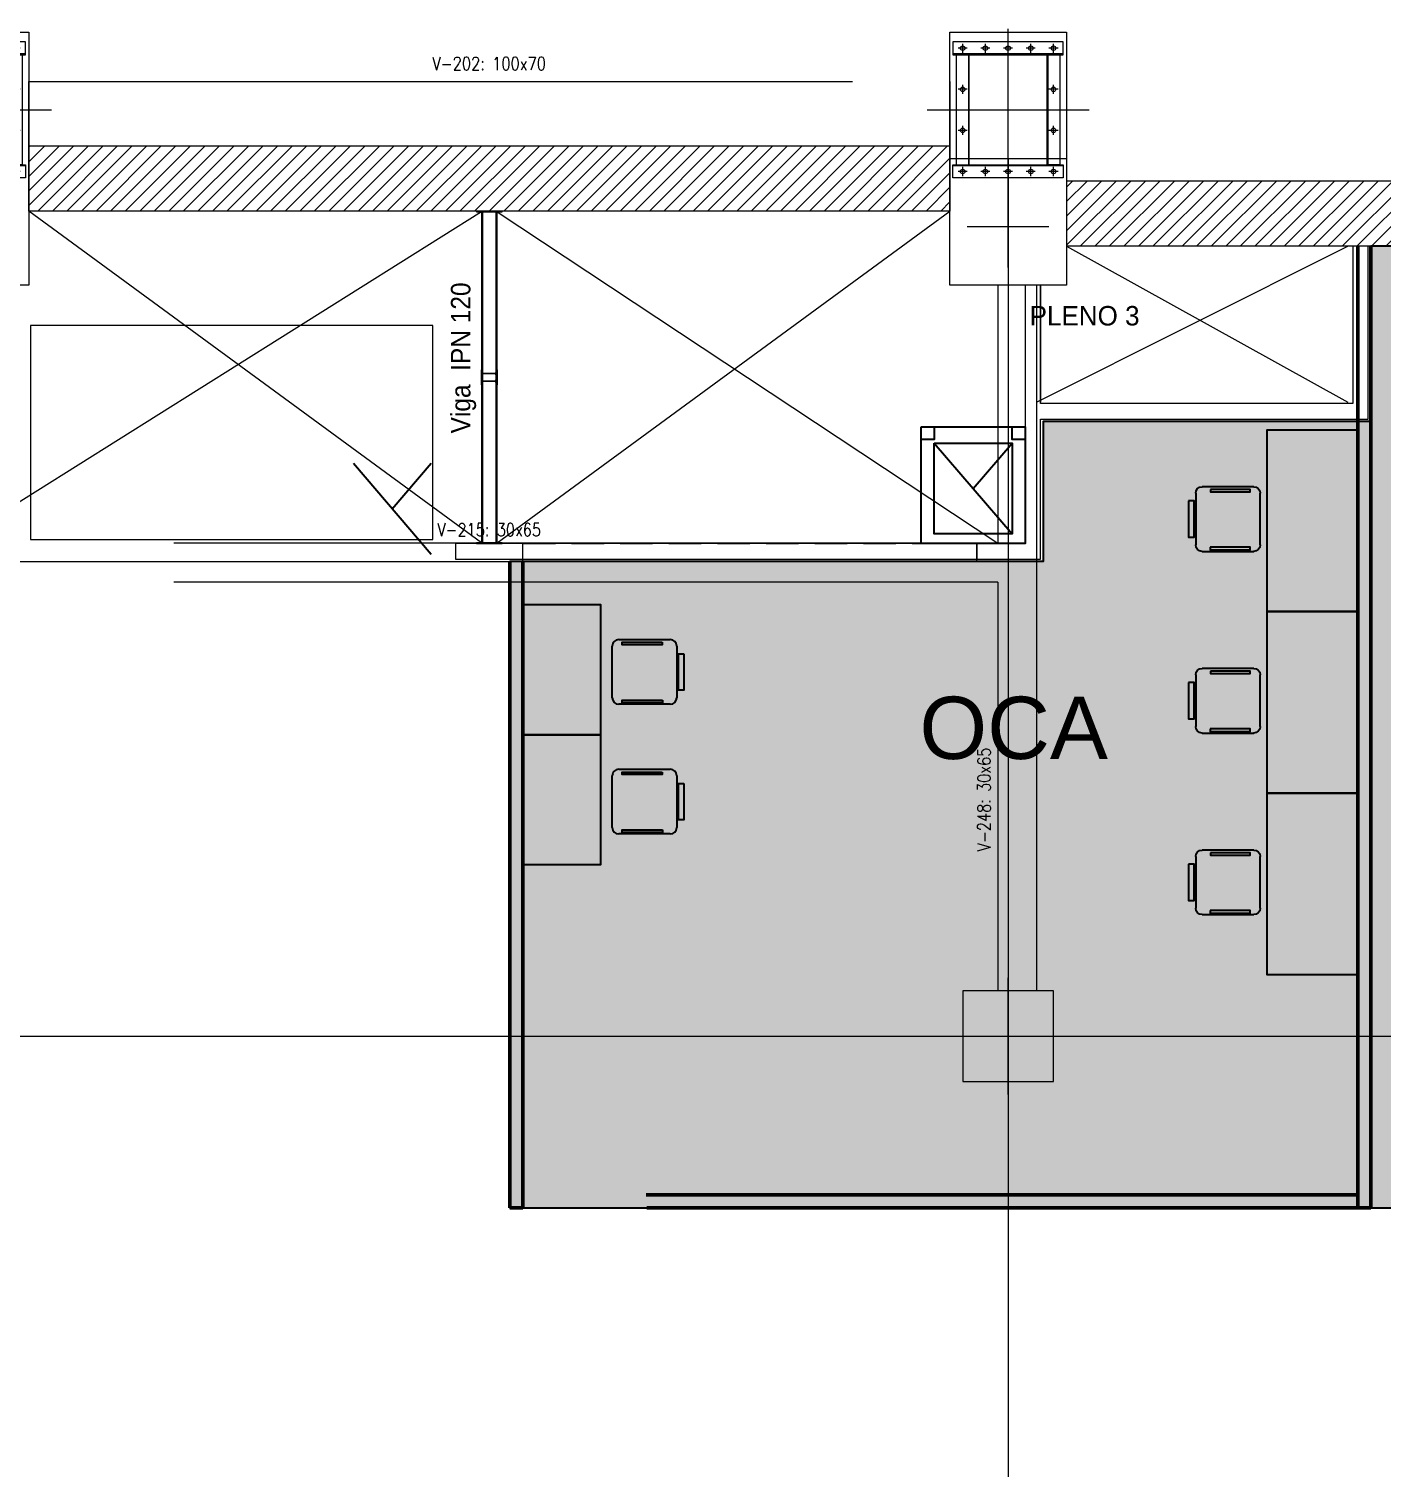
# Model space of a CAD drawing. Header units: millimetres. Extents: x 14 to 290, y 66 to 213.
# Drawn here: x 51.5 to 61.94, y 84.6 to 95.7 of the extents above; entities that cross this region are included whole.
import ezdxf
from ezdxf.enums import TextEntityAlignment as Align

# ---------------------------------------------------------------- set-up
doc = ezdxf.new("R2010")
doc.units = ezdxf.units.MM
for name, pattern in [('CENTER2', [28.575, 19.05, -3.175, 3.175, -3.175]), ('HIDDEN', [9.525, 6.35, -3.175]), ('OCASA_TODAS_r08$0$HIDDEN', [0.375, 0.25, -0.125])]:
    doc.linetypes.add(name, pattern=pattern)
for name, color, linetype, lineweight in [('Auxiliares', 252, 'Continuous', 15), ('Durlock', 252, 'Continuous', 50), ('OCASA_TODAS_r08$0$CGC ARM 0.09', 252, 'Continuous', 15), ('OCASA_TODAS_r08$0$CGC ARM 0.20', 252, 'Continuous', 15), ('OCASA_TODAS_r08$0$CGC ARM 0.30', 252, 'Continuous', 15), ('OCASA_TODAS_r08$0$CGC COLUMNAS', 252, 'Continuous', 20), ('OCASA_TODAS_r08$0$CGC COLUMNAS EJES', 252, 'Continuous', 20), ('OCASA_TODAS_r08$0$CGC EJE_MET', 252, 'CENTER2', 15), ('OCASA_TODAS_r08$0$CGC TABIQUES', 252, 'Continuous', 20), ('OCASA_TODAS_r08$0$CGC VIGAS', 252, 'HIDDEN', 15), ('OCASA_TODAS_r08$0$CGC VIGAS REF', 252, 'Continuous', 15), ('OCASA_TODAS_r08$0$DINTELES', 252, 'OCASA_TODAS_r08$0$HIDDEN', 15), ('OCASA_TODAS_r08$0$Estructura', 252, 'Continuous', 20), ('OCASA_TODAS_r08$0$HACH MURO', 252, 'Continuous', 15), ('OCASA_TODAS_r08$0$MURO LADRILLO COMUN', 252, 'Continuous', 20), ('OCASA_TODAS_r08$0$PASES', 252, 'Continuous', 15), ('OCASA_TODAS_r08$0$PASES ASCENSORES', 252, 'Continuous', 15), ('OCASA_TODAS_r08$0$REVOQUES', 251, 'Continuous', 15)]:
    doc.layers.add(name, color=color, linetype=linetype, lineweight=lineweight)
doc.layers.add('IRI-OCASA-Layout R 9$0$OCA_Mobiliario', color=252, linetype='Continuous')
doc.layers.add('IRI-OCASA-Layout R 9$0$OCA_Montacargas', color=252, linetype='Continuous')
doc.styles.add('IRI-OCASA-Layout R 9$0$Standard', font='arial.ttf')
doc.styles.add('OCASA_TODAS_r08$0$CGC .15', font='arial.ttf', dxfattribs={"width": 0.9, "height": 0.15})
doc.styles.add('OCASA_TODAS_r08$0$CYPETXT', font='romans__.ttf', dxfattribs={"height": 0.2})
doc.styles.add('OCASA_TODAS_r08$0$Standard', font='txt')

# ---------------------------------------------------------------- blocks, each defined once
blk = doc.blocks.new('IRI-OCASA-Layout R 9$0$OCA_SILLA')
at = {"linetype": 'Continuous'}
for p, q in [((0.0549, 0.05), (0.0549, 0.4483)), ((0.1049, 0.4983), (0.5023, 0.4983)), ((0.5523, 0.4483), (0.5523, 0.05)), ((0.5023, 0), (0.1049, 0))]:
    blk.add_line(p, q, dxfattribs=at)
for points in [[(0.1654, 0.4663), (0.1654, 0.4876), (0.4749, 0.4876), (0.4749, 0.4663)], [(0, 0.1087), (0, 0.3889), (0.0427, 0.3889), (0.0427, 0.1087)], [(0.1681, 0.0207), (0.1681, 0.0394), (0.4749, 0.0394), (0.4749, 0.0207)]]:
    blk.add_lwpolyline(points, close=True, dxfattribs=at)
for centre, start, end in [((0.1049, 0.4483), 90, 180), ((0.5023, 0.4483), 0, 90), ((0.1049, 0.05), 180, 270), ((0.5023, 0.05), 270, 0)]:
    blk.add_arc(centre, 0.05, start, end, dxfattribs=at)
blk = doc.blocks.new('IRI-OCASA-Layout R 9$0$OCA_mesa 1x0.60')
at = {"color": 253}
blk.add_lwpolyline([(0, 1), (-0.6, 1), (-0.6, 0), (0, 0)], close=True, dxfattribs=at)
blk.add_blockref('IRI-OCASA-Layout R 9$0$OCA_SILLA', (-1.240741, 0.266987), dxfattribs=at)
blk = doc.blocks.new('OCASA_TODAS_r08$0$EJES_DE_LA_COLUMNA')
at = {"layer": 'OCASA_TODAS_r08$0$CGC COLUMNAS EJES'}
for p, q in [((0, -0.5), (0, 0.5)), ((-0.5, 0), (0.5, 0))]:
    blk.add_line(p, q, dxfattribs=at)
blk = doc.blocks.new('OCASA_TODAS_r08$0$A$C79680A30')
at = {"layer": 'OCASA_TODAS_r08$0$CGC ARM 0.20'}
for p, q in [((0.425, 0.4314), (-0.425, 0.4314)), ((-0.3064, 0.425), (-0.3064, -0.425)), ((0.3064, 0.425), (0.3064, -0.425)), ((0.425, -0.4314), (-0.425, -0.4314))]:
    blk.add_line(p, q, dxfattribs=at)
for points in [[(-0.425, 0.425), (0.425, 0.425), (0.425, 0.525), (-0.425, 0.525)], [(-0.3, -0.425), (-0.3, 0.425), (-0.4, 0.425), (-0.4, -0.425)], [(0.3, -0.425), (0.3, 0.425), (0.4, 0.425), (0.4, -0.425)], [(-0.425, -0.425), (0.425, -0.425), (0.425, -0.525), (-0.425, -0.525)]]:
    blk.add_lwpolyline(points, close=True, dxfattribs=at)
for centre in [(-0.35, 0.475), (-0.175, 0.475), (0, 0.475), (0.175, 0.475), (0.35, 0.475), (-0.35, 0.158333), (0.35, 0.158333), (-0.35, -0.158333), (0.35, -0.158333), (-0.35, -0.475), (-0.175, -0.475), (0, -0.475), (0.175, -0.475), (0.35, -0.475)]:
    blk.add_circle(centre, 0.0175, dxfattribs=at)
at = {"layer": 'OCASA_TODAS_r08$0$CGC EJE_MET'}
for p, q in [((-0.315, 0.475), (-0.385, 0.475)), ((-0.315, 0.475), (-0.385, 0.475)), ((-0.35, 0.44), (-0.35, 0.51)), ((-0.35, 0.44), (-0.35, 0.51)), ((-0.14, 0.475), (-0.21, 0.475)), ((-0.14, 0.475), (-0.21, 0.475)), ((-0.175, 0.44), (-0.175, 0.51)), ((-0.175, 0.44), (-0.175, 0.51)), ((0.035, 0.475), (-0.035, 0.475)), ((0.035, 0.475), (-0.035, 0.475)), ((0, 0.44), (0, 0.51)), ((0, 0.44), (0, 0.51)), ((0.21, 0.475), (0.14, 0.475)), ((0.21, 0.475), (0.14, 0.475)), ((0.175, 0.44), (0.175, 0.51)), ((0.175, 0.44), (0.175, 0.51)), ((0.385, 0.475), (0.315, 0.475)), ((0.385, 0.475), (0.315, 0.475)), ((0.35, 0.44), (0.35, 0.51)), ((0.35, 0.44), (0.35, 0.51)), ((-0.315, 0.158333), (-0.385, 0.158333)), ((-0.315, 0.158333), (-0.385, 0.158333)), ((-0.35, 0.123333), (-0.35, 0.193333)), ((-0.35, 0.123333), (-0.35, 0.193333)), ((0.385, 0.158333), (0.315, 0.158333)), ((0.385, 0.158333), (0.315, 0.158333)), ((0.35, 0.123333), (0.35, 0.193333)), ((0.35, 0.123333), (0.35, 0.193333)), ((-0.315, -0.158333), (-0.385, -0.158333)), ((-0.315, -0.158333), (-0.385, -0.158333)), ((-0.35, -0.193333), (-0.35, -0.123333)), ((-0.35, -0.193333), (-0.35, -0.123333)), ((0.385, -0.158333), (0.315, -0.158333)), ((0.385, -0.158333), (0.315, -0.158333)), ((0.35, -0.193333), (0.35, -0.123333)), ((0.35, -0.193333), (0.35, -0.123333)), ((-0.35, -0.51), (-0.35, -0.44)), ((-0.35, -0.51), (-0.35, -0.44)), ((-0.175, -0.51), (-0.175, -0.44)), ((-0.175, -0.51), (-0.175, -0.44)), ((0, -0.51), (0, -0.44)), ((0, -0.51), (0, -0.44)), ((0.175, -0.51), (0.175, -0.44)), ((0.175, -0.51), (0.175, -0.44)), ((0.35, -0.51), (0.35, -0.44)), ((0.35, -0.51), (0.35, -0.44)), ((-0.315, -0.475), (-0.385, -0.475)), ((-0.315, -0.475), (-0.385, -0.475)), ((-0.14, -0.475), (-0.21, -0.475)), ((0.035, -0.475), (-0.035, -0.475)), ((0.21, -0.475), (0.14, -0.475)), ((0.385, -0.475), (0.315, -0.475)), ((0.385, -0.475), (0.315, -0.475))]:
    blk.add_line(p, q, dxfattribs=at)
at = {"layer": 'OCASA_TODAS_r08$0$CGC COLUMNAS EJES', "xscale": 1.25, "yscale": 1.25, "zscale": 2.5}
blk.add_blockref('OCASA_TODAS_r08$0$EJES_DE_LA_COLUMNA', (0, 0), dxfattribs=at)
blk = doc.blocks.new('OCASA_TODAS_r08$0$Estructura SS para Arquitectura')
at = {"layer": 'OCASA_TODAS_r08$0$CGC COLUMNAS', "elevation": 0}
for points in [[(1116.608, 297.651), (1115.808, 297.651), (1115.808, 299.601), (1116.708, 299.601), (1116.708, 297.651), (1116.608, 297.651)], [(1124.608, 297.651), (1123.808, 297.651), (1123.808, 299.601), (1124.708, 299.601), (1124.708, 297.651), (1124.608, 297.651)]]:
    blk.add_lwpolyline(points, dxfattribs=at)
at = {"layer": 'OCASA_TODAS_r08$0$CGC COLUMNAS'}
blk.add_lwpolyline([(1123.908, 291.513), (1124.608, 291.513), (1124.608, 292.213), (1123.908, 292.213), (1123.908, 291.513)], close=True, dxfattribs=at)
blk.add_lwpolyline([(1123.908, 291.513), (1124.608, 291.513), (1124.608, 292.213), (1123.908, 292.213), (1123.908, 291.513)], close=True, dxfattribs=at)
at = {"layer": 'OCASA_TODAS_r08$0$CGC TABIQUES', "ltscale": 0.7}
for p, q in [((1123.808, 298.721, 0), (1116.708, 298.721, 0)), ((1131.849, 298.451, 0), (1124.708, 298.451, 0)), ((1123.808, 298.221, 0), (1116.708, 298.221, 0)), ((1131.808, 297.951, 0), (1124.708, 297.951, 0))]:
    blk.add_line(p, q, dxfattribs=at)
at = {"layer": 'OCASA_TODAS_r08$0$CGC VIGAS'}
for p, q in [((1124.178, 297.652, 0), (1124.178, 295.661, 0)), ((1124.478, 297.652, 0), (1124.478, 296.742, 0)), ((1124.478, 296.742, 0), (1124.478, 292.213, 0)), ((1124.178, 295.661, 0), (1116.338, 295.661, 0)), ((1124.178, 295.361, 0), (1116.338, 295.361, 0)), ((1124.178, 295.361, 0), (1124.178, 292.213, 0))]:
    blk.add_line(p, q, dxfattribs=at)
at = {"layer": 'OCASA_TODAS_r08$0$CGC VIGAS', "elevation": 0}
blk.add_lwpolyline([(1116.708, 299.221), (1123.808, 299.221), (1123.808, 298.221), (1116.708, 298.221)], close=True, dxfattribs=at)
for p in [(1116.258, 299.002, 0), (1124.258, 299.002, 0)]:
    blk.add_blockref('OCASA_TODAS_r08$0$A$C79680A30', p)
at = {"layer": 'OCASA_TODAS_r08$0$CGC COLUMNAS EJES', "xscale": 0.9, "yscale": 0.9}
for p in [(1124.258, 298.626, 0), (1124.258, 291.863, 0)]:
    blk.add_blockref('OCASA_TODAS_r08$0$EJES_DE_LA_COLUMNA', p, dxfattribs=at)
at = {"layer": 'OCASA_TODAS_r08$0$CGC COLUMNAS EJES', "xscale": 0.63, "yscale": 0.63, "zscale": 0.7}
blk.add_blockref('OCASA_TODAS_r08$0$EJES_DE_LA_COLUMNA', (1124.258, 298.102, 0), dxfattribs=at)
at = {"layer": 'OCASA_TODAS_r08$0$CGC VIGAS REF', "style": 'OCASA_TODAS_r08$0$CYPETXT'}
for s, width, p in [('V-202: 100x70', 0.826084, (1120.258, 299.359, 0)), ('V-215: 30x65', 0.821201, (1120.258, 295.766, 0))]:
    blk.add_text(s, height=0.1, dxfattribs=dict(at, width=width)).set_placement(p, align=Align.MIDDLE_CENTER)
at = {"layer": 'OCASA_TODAS_r08$0$CGC VIGAS REF', "style": 'OCASA_TODAS_r08$0$CYPETXT', "width": 0.821201}
blk.add_text('V-248: 30x65', height=0.1, rotation=90, dxfattribs=at).set_placement((1124.073, 293.687, 0), align=Align.MIDDLE_CENTER)
blk = doc.blocks.new('IRI-OCASA-Layout R 9$0$OCA_ESCRITORIO')
blk.add_lwpolyline([(0, 1.406141), (0, 0.706141), (1.4, 0.706141), (1.4, 1.406141)], close=True)
at = {"rotation": 90}
blk.add_blockref('IRI-OCASA-Layout R 9$0$OCA_SILLA', (0.961163, 0.100303), dxfattribs=at)

msp = doc.modelspace()

# ---------------------------------------------------------------- hatches: boundary and pattern name
h = msp.add_hatch(color=30)
h.dxf.hatch_style = 1
h.paths.add_polyline_path([(45.104, 84.532), (45.104, 73.982), (51.403, 73.982), (51.403, 67.543), (75.053, 67.587), (75.053, 84.532)])
h.paths.add_polyline_path([(61.849, 86.608), (67.403, 86.608), (67.403, 94.02), (61.849, 94.02)])
at = {"true_color": 0x7d8ab6}
h = msp.add_hatch(color=163, dxfattribs=at)
h.dxf.hatch_style = 1
edge = h.paths.add_edge_path()
edge.add_line((61.849, 92.668), (59.323, 92.668))
edge.add_line((59.323, 92.668), (59.323, 91.589))
edge.add_line((59.323, 91.589), (55.212, 91.589))
edge.add_line((55.212, 91.589), (55.212, 86.608))
edge.add_line((55.212, 86.608), (61.849, 86.608))
edge.add_line((61.849, 86.608), (61.849, 92.668))
h.paths.add_polyline_path([(75.984, 93.931), (75.984, 87.931), (78.484, 87.931), (78.484, 93.931)])
h.paths.add_polyline_path([(82.134, 93.931), (82.134, 87.931), (79.634, 87.931), (79.634, 93.931)])
at = {"layer": 'OCASA_TODAS_r08$0$HACH MURO'}
h = msp.add_hatch(dxfattribs=at)
h.set_pattern_fill('ANSI31', color=256, scale=0.025, style=0)
h.set_pattern_definition([(45, (54.74492, 94.54458), (-0.0561266, 0.0561266), [])])
h.paths.add_polyline_path([(58.603, 94.791), (53.143, 94.791), (53.143, 94.289), (58.603, 94.291)])
h.paths.add_polyline_path([(53.143, 94.791), (51.503, 94.791), (51.503, 94.291), (53.143, 94.289)])
h.paths.add_polyline_path([(50.603, 94.791), (43.403, 94.79), (43.403, 94.29), (50.603, 94.291)])
h.paths.add_polyline_path([(34.803, 94.524), (34.453, 94.524), (34.453, 94.419), (34.803, 94.419)])
h.paths.add_polyline_path([(34.453, 94.524), (34.103, 94.524), (34.103, 94.419), (34.453, 94.419)])
h.paths.add_polyline_path([(34.103, 94.524), (33.403, 94.524), (33.403, 94.024), (34.103, 94.024)])
h.paths.add_polyline_path([(59.503, 94.519), (66.603, 94.519), (66.603, 94.019), (59.503, 94.019)])
h.paths.add_polyline_path([(34.803, 94.024), (42.703, 94.024), (42.703, 94.524), (34.803, 94.524)])
h.paths.add_polyline_path([(67.503, 94.519), (74.603, 94.519), (74.603, 94.019), (67.503, 94.019)])
h.paths.add_polyline_path([(75.503, 94.519), (82.603, 94.519), (82.603, 94.019), (75.503, 94.019)])

# ---------------------------------------------------------------- linework, layer by layer
at = {"layer": 'Auxiliares'}
for p, q in [((59.053, 94.696), (59.053, 66.833)), ((31.396, 87.932), (120.838, 87.932))]:
    msp.add_line(p, q, dxfattribs=at)
at = {"layer": 'Defpoints', "color": 6, "elevation": 0}
msp.add_lwpolyline([(61.849, 86.608), (67.403, 86.608), (67.403, 94.02), (61.849, 94.02)], close=True, dxfattribs=at)
msp.add_lwpolyline([(61.849, 92.668), (59.323, 92.668), (59.323, 91.589), (55.212, 91.589), (55.212, 86.608), (61.849, 86.608), (61.849, 92.668)], dxfattribs=at)
at = {"layer": 'Durlock'}
for p, q in [((61.749, 86.608, 0), (61.749, 94.02, 0)), ((61.849, 86.608, 0), (61.849, 94.02, 0)), ((55.212, 86.608, 0), (55.212, 91.589)), ((55.312, 86.608, 0), (55.312, 91.589)), ((56.262, 86.708), (61.749, 86.708)), ((55.212, 86.608), (55.312, 86.608)), ((56.267, 86.608), (61.849, 86.608))]:
    msp.add_line(p, q, dxfattribs=at)
at = {"layer": 'IRI-OCASA-Layout R 9$0$OCA_Montacargas'}
for p, q in [((58.483, 92.502, 0), (59.083, 91.802, 0)), ((58.783, 92.152, 0), (59.083, 92.502, 0)), ((54.005, 92.347), (54.605, 91.647)), ((54.305, 91.997), (54.605, 92.347))]:
    msp.add_line(p, q, dxfattribs=at)
at = {"layer": 'IRI-OCASA-Layout R 9$0$OCA_Montacargas', "color": 2, "elevation": 0}
for points in [[(58.383, 92.629), (59.183, 92.629), (59.183, 91.729), (58.383, 91.729)], [(58.483, 92.502), (59.083, 92.502), (59.083, 91.802), (58.483, 91.802)]]:
    msp.add_lwpolyline(points, close=True, dxfattribs=at)
at = {"layer": 'IRI-OCASA-Layout R 9$0$OCA_Montacargas', "elevation": 0}
for points in [[(58.383, 92.629), (58.483, 92.629), (58.483, 92.529), (58.383, 92.529)], [(59.083, 92.629), (59.183, 92.629), (59.183, 92.529), (59.083, 92.529)]]:
    msp.add_lwpolyline(points, close=True, dxfattribs=at)
at = {"layer": 'OCASA_TODAS_r08$0$CGC ARM 0.09'}
for p, q in [((55.001, 94.286), (55.001, 91.734)), ((55.104, 94.286), (55.104, 91.734))]:
    msp.add_line(p, q, dxfattribs=at)
at = {"layer": 'OCASA_TODAS_r08$0$CGC ARM 0.09', "elevation": 0}
for points in [[(54.993, 94.286), (54.993, 91.734)], [(55.113, 91.734), (55.113, 94.286)]]:
    msp.add_lwpolyline(points, dxfattribs=at)
at = {"layer": 'OCASA_TODAS_r08$0$CGC ARM 0.20'}
for points in [[(55.113, 93.067), (55.113, 93.009), (55.11, 93.009, -0.374036), (55.107, 93.012), (55.104, 93.031, 0.374036), (55.099, 93.036), (55.007, 93.036, 0.374036), (55.001, 93.031), (54.999, 93.012, -0.374036), (54.996, 93.009), (54.993, 93.009), (54.993, 93.067), (54.996, 93.067, -0.374036), (54.999, 93.065), (55.001, 93.045, 0.374036), (55.007, 93.041), (55.099, 93.041, 0.374036), (55.104, 93.045), (55.107, 93.065, -0.374036), (55.11, 93.067)], [(55.113, 93.009), (55.113, 92.951), (55.11, 92.951, -0.374036), (55.107, 92.954), (55.104, 92.973, 0.374036), (55.099, 92.978), (55.007, 92.978, 0.374036), (55.001, 92.973), (54.999, 92.954, -0.374036), (54.996, 92.951), (54.993, 92.951), (54.993, 93.009), (54.996, 93.009, -0.374036), (54.999, 93.007), (55.001, 92.987, 0.374036), (55.007, 92.983), (55.099, 92.983, 0.374036), (55.104, 92.987), (55.107, 93.007, -0.374036), (55.11, 93.009)]]:
    msp.add_lwpolyline(points, format="xyb", close=True, dxfattribs=at)
at = {"layer": 'OCASA_TODAS_r08$0$CGC ARM 0.30', "elevation": 0}
for points in [[(54.953, 94.286), (55.153, 94.286), (55.153, 94.291), (54.953, 94.291)], [(54.953, 91.729), (55.153, 91.729), (55.153, 91.734), (54.953, 91.734)]]:
    msp.add_lwpolyline(points, close=True, dxfattribs=at)
at = {"layer": 'OCASA_TODAS_r08$0$DINTELES'}
for p, q in [((55.312, 91.729), (58.812, 91.729)), ((55.312, 91.589), (58.812, 91.589))]:
    msp.add_line(p, q, dxfattribs=at)
at = {"layer": 'OCASA_TODAS_r08$0$MURO LADRILLO COMUN'}
msp.add_line((59.303, 93.721), (59.303, 92.819), dxfattribs=at)
at = {"layer": 'OCASA_TODAS_r08$0$MURO LADRILLO COMUN', "elevation": 0}
for points in [[(59.183, 93.721), (59.183, 91.729), (58.812, 91.729), (58.812, 91.609), (59.303, 91.609), (59.303, 92.688), (61.829, 92.688), (61.829, 94.02)], [(61.709, 94.02), (61.709, 92.808), (59.303, 92.808), (59.303, 93.721)]]:
    msp.add_lwpolyline(points, dxfattribs=at)
msp.add_lwpolyline([(54.793, 91.609), (58.812, 91.609), (58.812, 91.729), (54.793, 91.729)], close=True, dxfattribs=at)
at = {"layer": 'OCASA_TODAS_r08$0$PASES ASCENSORES'}
for p, q in [((54.993, 94.286), (50.923, 91.729)), ((54.993, 91.734), (51.503, 94.291)), ((55.113, 91.734), (58.603, 94.291)), ((55.113, 94.286), (58.972, 91.73)), ((59.272, 92.819), (61.672, 94.019, 0)), ((59.503, 94.019), (61.672, 92.819, 0))]:
    msp.add_line(p, q, dxfattribs=at)
at = {"layer": 'OCASA_TODAS_r08$0$PASES ASCENSORES', "elevation": 0}
msp.add_lwpolyline([(59.272, 93.719), (59.272, 92.819)], dxfattribs=at)
msp.add_lwpolyline([(54.617, 93.41), (51.517, 93.41), (51.517, 91.76), (54.617, 91.76)], close=True, dxfattribs=at)
at = {"layer": 'OCASA_TODAS_r08$0$REVOQUES', "elevation": 0}
for points in [[(61.849, 94.019), (61.849, 92.668), (59.323, 92.668), (59.323, 91.589), (58.812, 91.589), (58.812, 91.729)], [(50.782, 91.629), (50.782, 91.589), (55.312, 91.589), (55.312, 91.729)]]:
    msp.add_lwpolyline(points, dxfattribs=at)

# ---------------------------------------------------------------- block references
at = {"layer": 'IRI-OCASA-Layout R 9$0$OCA_Mobiliario', "xscale": -1, "rotation": 270}
for p in [(60.343, 91.205, 0), (60.343, 89.805, 0), (60.343, 88.405, 0)]:
    msp.add_blockref('IRI-OCASA-Layout R 9$0$OCA_ESCRITORIO', p, dxfattribs=at)
at = {"layer": 'IRI-OCASA-Layout R 9$0$OCA_Mobiliario', "rotation": 180}
for p in [(55.312, 91.255, 0), (55.312, 90.255, 0)]:
    msp.add_blockref('IRI-OCASA-Layout R 9$0$OCA_mesa 1x0.60', p, dxfattribs=at)
at = {"layer": 'OCASA_TODAS_r08$0$Estructura'}
msp.add_blockref('OCASA_TODAS_r08$0$Estructura SS para Arquitectura', (-1065.206, -203.931, 0), dxfattribs=at)

# ---------------------------------------------------------------- texts
at = {"color": 7, "insert": (56.497, 90.061, 0), "char_height": 0.48, "attachment_point": 7, "style": 'IRI-OCASA-Layout R 9$0$Standard'}
msp.add_mtext_dynamic_manual_height_columns('\\pxqc;OCA', width=5.19656, gutter_width=12.5, heights=[0], dxfattribs=at)
at = {"layer": 'OCASA_TODAS_r08$0$CGC VIGAS', "insert": (54.757, 92.134, 0), "char_height": 0.15, "attachment_point": 1, "rotation": 90, "style": 'OCASA_TODAS_r08$0$CGC .15'}
msp.add_mtext_dynamic_manual_height_columns('\\pxqc;Viga  IPN 120', width=2.04984, gutter_width=0.15, heights=[0], dxfattribs=at)
at = {"layer": 'OCASA_TODAS_r08$0$PASES', "insert": (59.218, 93.559, 0), "char_height": 0.15, "attachment_point": 1, "style": 'OCASA_TODAS_r08$0$Standard'}
msp.add_mtext_dynamic_manual_height_columns('PLENO 3', width=1.05861, gutter_width=12.5, heights=[0], dxfattribs=at)

doc.saveas('drawing.dxf')
